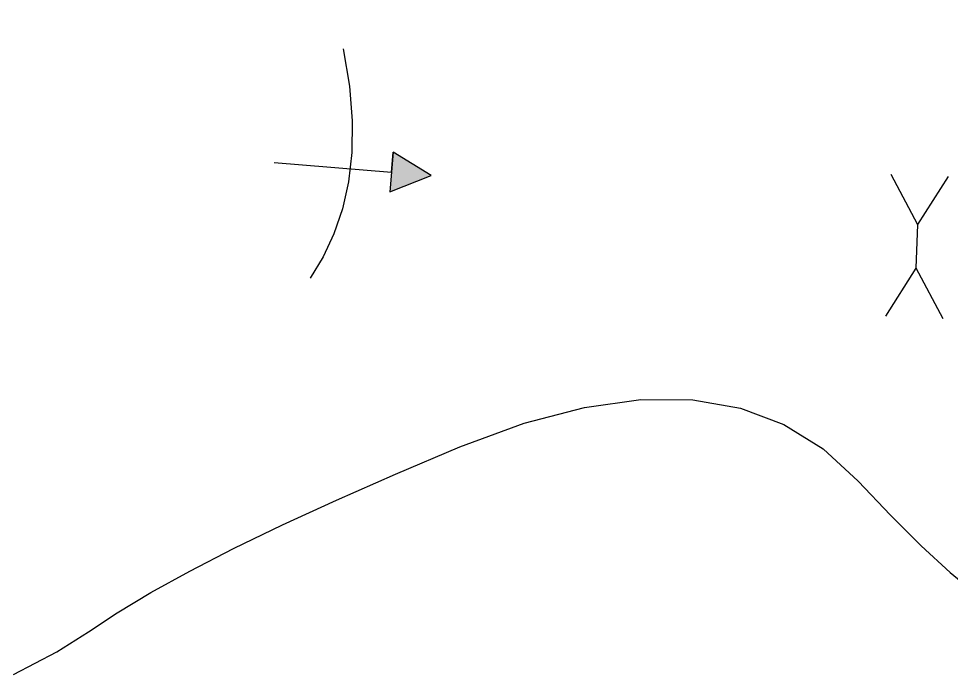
# Model space of a CAD drawing. Header units: metres. Extents: x -231 to 724, y -201 to 398.
# Drawn here: x -70.54 to -43.07, y 201.12 to 220.42 of the extents above; entities that cross this region are included whole.
import ezdxf

# ---------------------------------------------------------------- set-up
doc = ezdxf.new("R2010")
doc.units = ezdxf.units.M
doc.header["$MEASUREMENT"] = 0
for name, color, linetype in [('Blocs - Pentes', 36, 'Continuous'), ('Topo Dessin - Galeries', 10, 'Continuous'), ('Topo Dessin - Sols', 32, 'Continuous'), ('Topo Dessin - Spéléothèmes', 26, 'Continuous')]:
    doc.layers.add(name, color=color, linetype=linetype)

# ---------------------------------------------------------------- blocks, each defined once
blk = doc.blocks.new('Pente 001')
at = {"layer": 'Blocs - Pentes'}
h = blk.add_hatch(color=256, dxfattribs=at)
h.dxf.hatch_style = 1
h.paths.add_polyline_path([(1.248, -0.605), (2.439, -0.009), (1.248, 0.586)])
for p, q in [((1.248, -0.009), (1.248, 0.586)), ((1.248, 0.586), (1.248, -0.605)), ((2.439, -0.009), (1.248, 0.586)), ((-2.28, -0.009), (1.248, -0.009)), ((1.248, -0.605), (2.439, -0.009))]:
    blk.add_line(p, q, dxfattribs=at)
blk.add_lwpolyline([(-0.491, 3.551), (-0.217, 2.45), (-0.05, 1.427), (0.015, 0.477), (-0.013, -0.406), (-0.128, -1.227), (-0.321, -1.99), (-0.587, -2.701), (-0.917, -3.366)], dxfattribs=at)
blk = doc.blocks.new('Colonne')
at = {"layer": 'Topo Dessin - Spéléothèmes'}
for p, q in [((-0.804, 1.976), (0.001, 0.605)), ((0.794, 1.976), (0.001, 0.605)), ((0.001, 0.605), (-0.001, -0.605)), ((-0.001, -0.605), (-0.794, -1.976)), ((-0.001, -0.596), (0.804, -1.976))]:
    blk.add_line(p, q, dxfattribs=at)

msp = doc.modelspace()

# ---------------------------------------------------------------- linework, layer by layer
at = {"layer": 'Topo Dessin - Galeries'}
msp.add_lwpolyline([(-70.692, 201.122), (-69.418, 201.789), (-68.481, 202.375), (-67.638, 202.936), (-66.645, 203.531), (-65.503, 204.161), (-64.212, 204.824), (-62.771, 205.522), (-61.181, 206.253), (-59.441, 207.019), (-57.552, 207.818), (-55.651, 208.517), (-53.873, 208.981), (-52.22, 209.208), (-50.691, 209.2), (-49.286, 208.957), (-48.005, 208.478), (-46.849, 207.764), (-45.816, 206.813), (-44.868, 205.803), (-43.965, 204.906), (-43.105, 204.124), (-42.291, 203.456)], dxfattribs=at)

# ---------------------------------------------------------------- block references
at = {"layer": 'Topo Dessin - Sols', "ltscale": 0.1}
for name, p, xscale, yscale, zscale, rotation in [('Pente 001', (-37.747, 221.051), 1.452599551543831, 1.452599551543831, 1.452599551543831, 324.1327527969704), ('Pente 001', (-60.783, 216.014), 0.9840526799048955, 0.9840526799048955, 0.9840526799048955, 355.3489019870242), ('Colonne', (-44.093, 213.72), 1.057023959644543, 1.057023959644543, 1.057023959644543, 357.6652321934)]:
    msp.add_blockref(name, p, dxfattribs=dict(at, xscale=xscale, yscale=yscale, zscale=zscale, rotation=rotation))

doc.saveas('drawing.dxf')
